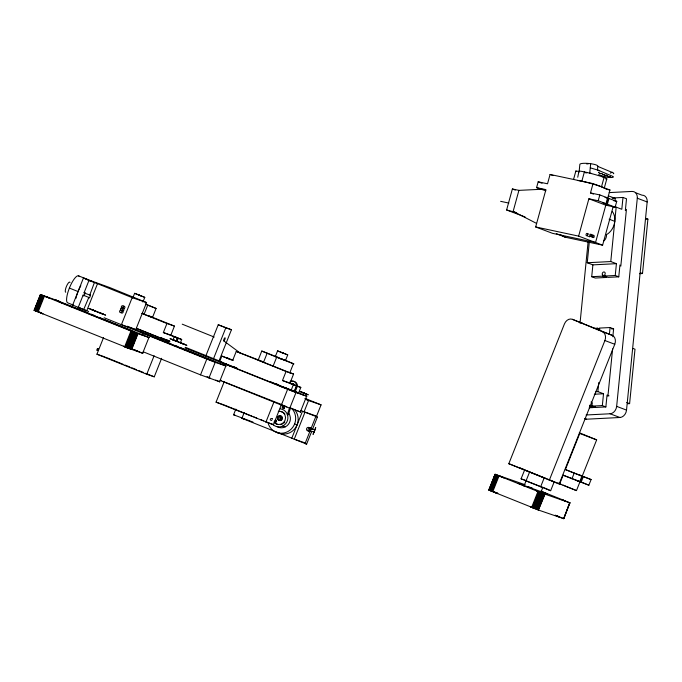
<?xml version="1.0" encoding="UTF-8"?>
<svg xmlns="http://www.w3.org/2000/svg" width="682" height="682" viewBox="0 0 682 682"><rect width="100%" height="100%" fill="white"/><g stroke="black" fill="none" stroke-linecap="round" stroke-linejoin="round"><path stroke-width="1.02" d="M271.155 418.492L270.294 419.14L270.387 420.248M271.342 420.359L271.794 420.487M97.893 348.741C97.492 347.223 96.068 351.767 97.398 350.122M579.103 172.009L579.828 164.652A9.096 1.833 5.7 0 1 590.305 163.646L592.564 164.004A9.096 1.833 5.7 0 1 597.858 165.999L597.782 166.468M589.734 173.168L590.68 163.706M580.041 323.089L588.114 241.735M619.938 265.008L618.77 276.832L615.241 275.502L616.417 263.67L592.888 264.872L587.245 262.749L589.342 241.581M618.77 276.832L607.986 277.386L604.457 276.048L604.627 274.94A1.816 1.424 -69.3 0 0 604.874 272.425A1.816 1.424 -69.3 0 0 602.803 272.536A1.816 1.424 -69.3 0 0 602.547 275.042L606.128 276.423L606.025 277.48L595.241 278.034L591.712 276.704L592.888 264.872M589.708 405.185L589.598 406.242L593.127 407.572L593.178 406.463A1.816 1.424 -69.3 0 1 592.982 406.105M596.903 329.679A1.816 1.424 -69.3 0 1 597.168 329.304L597.338 328.187L593.417 328.383M606.025 277.48L602.496 276.15L602.607 275.093M609.009 395.833L607.04 395.091L605.872 406.924L595.088 407.469L591.558 406.14L591.729 405.023A1.816 1.424 -69.3 0 0 590.996 402.048M595.088 407.469L595.19 406.412M605.872 406.924L602.342 405.585L603.519 393.761L597.875 391.63L598.779 382.508M616.417 263.67L610.774 261.547L616.17 207.14L613.229 207.294M609.401 334.436L610.083 327.539L599.299 328.085L599.197 329.142A1.816 1.424 -69.3 0 1 599.555 330.429M612.197 198.002L622.981 197.448L621.813 209.272L616.17 207.14M612.828 336.755L613.612 328.869L610.083 327.539M625.334 210.602L626.511 198.777L622.981 197.448M607.909 396.225L612.598 348.92M620.808 266.133L626.434 209.374M586.111 414.988L610.066 413.769A7.28 5.703 -69.3 0 0 616.656 406.37L637.295 198.223A7.28 5.703 -69.3 0 0 632.112 191.429L609.197 192.605M585.113 419.029A7.28 5.703 -69.3 0 0 586.605 419.2L619.938 417.495A7.28 5.703 -69.3 0 0 626.528 410.095L647.167 201.957A7.28 5.703 -69.3 0 0 641.984 195.163L636.059 192.921M627.559 403.718L629.605 403.616L635.002 349.218L633.041 348.476M639.435 273.687L642.504 273.525L647.9 219.127L645.939 218.385M272.374 419.14L272.323 418.492L271.828 418.978M132.163 297.642L121.405 324.7L135.795 329.619L146.562 302.569L132.163 297.642L97.509 283.695L86.742 310.745L78.2 307.497L83.136 295.101L88.813 297.446A1.816 0.494 -68.1 0 0 89.478 297.676A1.816 0.494 -68.1 0 0 90.433 295.28A1.816 0.494 -68.1 0 0 89.768 295.059L84.031 292.842L88.967 280.447L92.096 281.513L83.434 278.026L72.667 305.076M97.492 350.122L97.876 350.548M525.089 216.961L506.615 209.979L512.378 188.974L518.917 190.363L542.301 189.246M518.917 190.363L513.154 211.369L536.615 223.44M545.847 190.832L536.572 187.635L538.175 181.804L547.518 183.79L550.076 174.456L593.042 183.603L609.964 189.997L607.526 198.88M605.855 204.967L595.557 242.502L552.591 233.355L535.668 226.961L545.915 189.622L536.572 187.635M573.545 179.451L575.855 171.046M577.748 177.226L578.916 171.412A14.561 1.074 15.3 0 1 594.798 174.507A14.561 1.074 15.3 0 1 605.787 179.042M581.831 181.216L584.397 171.881M613.186 206.612L602.607 245.17L578.634 236.117L588.881 198.777L598.216 200.764L605.974 203.696L607.577 197.857L599.819 194.933L590.476 192.938L593.042 183.603M601.498 186.8L604.064 177.465M598.216 200.764L599.819 194.933M606.767 179.025L604.201 188.36A14.561 1.074 15.3 0 0 593.135 184.106M605.974 203.696L603.076 203.065L606.554 204.054L608.148 198.215L616.741 201.318L615.138 207.157L605.804 205.171L588.881 198.777M615.138 207.157L607.381 204.225L608.983 198.394M614.857 200.525L615.411 198.496L608.361 195.836M97.85 348.996L97.807 349.252M289.637 407.563L287.327 414.588L288.273 414.912L290.575 407.887M310.378 429.362L310.412 427.946M126.161 347.343L127.79 347.956L34.1 310.301L40.391 294.513L58.055 300.83M34.228 310.361L40.502 294.547L132.572 331.691L126.289 347.47L125.386 347.112L131.66 331.333M34.475 310.481L40.758 294.701M34.859 310.642L41.142 294.863M35.353 310.856L41.636 295.076M35.958 311.103L42.241 295.323M36.657 311.393L42.932 295.613M37.425 311.708L43.708 295.928M38.115 311.989L44.398 296.201M71.738 307.002L72.522 305.033L88.669 311.521M83.613 309.679L88.831 297.369M97.509 283.695L94.38 282.621L89.768 295.059M161.634 358.297L154.26 376.822L146.749 374.256L96.929 354.205L103.528 337.633M132.76 298.017L134.627 293.32L140.824 295.792L140.015 295.451M124.644 346.814L130.927 331.034M142.905 302.058L144.772 297.361L138.574 294.897L139.426 295.212M138.847 351.665L142.853 353.344L127.193 347.829L133.476 332.049L129.785 330.472L134.064 332.177L132.436 331.563M128.063 348.178L134.345 332.39L149.179 337.599L99.086 317.343M128.889 348.493L135.172 332.714M129.657 348.792L135.931 333.012M130.339 349.056L136.613 333.276M144.115 314.214L147.704 305.195L156.084 308.452L152.495 317.471L143.246 313.882M130.918 349.278L137.201 333.498M131.396 349.448L137.679 333.668M131.694 349.559L137.977 333.779M142.632 353.302L148.915 337.522M146.749 374.256L154.115 355.731M163.348 332.552L166.937 323.532L174.447 326.098L170.858 335.118L163.348 332.552L177.618 338.084L176.493 340.906M173.058 339.73L174.174 336.908M176.152 340.727C181.31 337.07 168.284 335.075 177.618 338.084M177.124 341.119L178.241 338.298L181.685 339.474L180.568 342.296M205.751 356.132L218.231 324.768L231.445 329.747L219.144 360.659M217.933 381.008L219.817 381.843L200.534 374.87L206.816 359.09L104.124 317.752M213.509 358.732L225.81 327.82L231.445 329.747M208.914 378.126L215.188 362.347L226.1 366.063L179.741 347.317M227.711 358.263L229.442 358.92L221.829 356.089L219.587 361.724L294.505 391.673L296.747 386.038L294.863 385.287M219.553 381.767L225.836 365.987M274.556 421.851L273.388 424.775L216.058 402.158L224.208 381.681M259.262 360.241L236.245 351.435L232.656 360.454L221.829 356.089M252.996 422.09L233.585 414.792L235.861 409.072M290.344 372.926L258.188 360.062L261.777 351.042L275.519 356.371M263.533 362.278L267.122 353.267L261.777 351.042M310.08 431.493A1.816 1.748 -71.1 0 0 310.523 431.365L311.563 431.706L306.627 444.101L241.914 418.296L244.224 412.499M282.672 352.875L287.727 354.904L285.485 360.539L275.34 356.498L277.583 350.863L283.78 353.336L282.97 352.995M273.064 366.251L276.653 357.24L267.122 353.267M265.878 422.209L274.028 401.741M282.476 380.505L286.065 371.485L293.575 374.051L289.986 383.071L282.476 380.505L296.747 386.038M289.816 372.773L293.405 363.753L293.933 363.907L284.164 359.806M275.392 419.848L274.403 421.706L274.718 421.996L276.031 420.027L275.144 422.286L275.392 419.848L281.538 404.307M298.077 410.973L300.583 412.047L281.342 405.099L287.616 389.32L184.907 347.973M291.061 390.496L293.303 384.861M296.031 386.805L294.164 391.502L293.524 391.238M295.127 391.886L297.369 386.251L300.813 387.427L298.571 393.071L293.533 391.289M289.714 408.356L295.997 392.576L306.9 396.293L292.143 390.266M302.834 394.852L303.558 393.045M300.353 411.996L306.636 396.216M291.734 438.347L302.493 411.297L316.576 416.114L321.069 404.844L305.314 398.501M321.069 404.844L308.545 400.564L304.061 411.834L300.643 410.555M294.232 439.208L304.999 412.158L317.394 417.052L312.458 429.447L309.926 428.526A1.816 1.748 -71.1 0 0 307.608 427.512A1.816 1.748 -71.1 0 0 306.653 429.899A1.816 1.748 -71.1 0 0 308.955 430.828L311.563 431.706M534.662 508.465L488.866 490.102L495.149 474.288L524.731 484.595M489.122 490.222L495.021 474.263M489.506 490.384L495.405 474.442M490 490.597L496.274 474.817L495.78 474.604M490.597 490.844L496.88 475.064L496.274 474.817M491.296 491.134L497.579 475.354L496.88 475.064M492.072 491.449L498.354 475.669L497.579 475.354M492.754 491.731L499.036 475.942L498.354 475.669M508.815 463.692L564.44 323.924A7.28 5.703 -69.3 0 1 572.403 319.329L612.18 335.339A7.28 5.703 -69.3 0 1 614.772 344.274L559.146 484.041L508.815 463.692L576.469 490.597L580.058 481.577L588.856 485.192L591.098 479.557L565.378 469.557L579.734 433.479L596.656 439.873L582.3 475.942M554.261 481.671L550.647 490.699L529.079 482.165L521.074 478.807L524.731 469.762M523.912 486.181L529.641 471.918L525.498 470.179M531.636 507.374L537.919 491.594M540.656 486.769L544.245 477.75L545.131 478.125M539.564 492.251L538.652 491.893L532.378 507.672L533.281 508.03L539.564 492.251L570.092 502.924M533.281 508.03L534.185 508.388L540.468 492.609M540.817 492.907L542.727 487.366M534.185 508.388L535.055 508.738L541.337 492.95M535.055 508.738L535.882 509.053L542.164 493.274M535.882 509.053L536.649 509.352L542.923 493.572M536.649 509.352L537.331 509.616L543.605 493.836M549.274 480.316L604.9 340.54A7.28 5.703 -69.3 0 0 602.308 331.614L572.403 319.329M537.331 509.616L537.91 509.838L544.193 494.058M537.91 509.838L538.388 510.017L544.671 494.228M538.388 510.017L544.969 494.339M559.547 484.203L563.136 475.192L580.058 481.577M571.934 478.807L574.176 473.163L581.934 476.096L579.691 481.731L563.136 475.192M563.818 518.695L569.717 502.728L540.826 491.057M538.686 510.119L563.69 518.67L569.717 502.728M588.856 485.192L580.314 481.944L582.556 476.309L579.197 474.97L580.697 475.542M581.098 482.268L583.34 476.633L591.098 479.557M308.852 431.433L309.969 430.129M98.089 348.783L98.532 348.749M314.837 429.882L315.732 427.631L313.055 434.4L314.931 430.078L312.237 428.842M602.658 176.86L606.494 175.001M610.322 173.143L612.24 172.205M521.074 478.807L522.131 479.122M547.961 489.463L547.501 489.352L550.672 490.69M310.608 428.125L309.739 429.183L309.713 430.598M645.854 219.229L647.9 219.127M587.245 262.749L610.774 261.547M591.712 276.704L602.496 276.15M604.457 276.048L615.241 275.502M611.652 328.963L613.612 328.869M595.915 391.732L597.875 391.63M594.312 394.23L603.519 393.761M591.558 406.14L602.342 405.585M589.205 407.768L593.127 407.572M598.438 172.734L599.214 172.555L598.506 172.29M608.148 198.223L606.17 197.797M598.608 170.636L599.683 170.619L590.305 167.857M589.367 173.109L591.626 173.458M605.889 189.127L609.964 189.997M612.3 197.831L615.411 198.496M607.577 197.857L605.011 197.43M613.63 200.661L616.741 201.318M606.554 204.046L607.381 204.225M500.631 201.326L508.84 203.074M506.615 209.979L516.675 212.699M535.668 226.961L578.634 236.117M556.316 233.585L565.25 237.217L602.607 245.17M579.282 171.625L578.123 171.361A6.07 0.443 15.3 0 0 576.222 171.387M144.772 297.361L134.627 293.32M287.727 354.904L277.583 350.863M275.34 356.498L276.065 356.754M258.188 360.062L259.919 360.684M542.974 487.502L526.061 480.767M540.732 492.592L499.036 475.942M34.109 310.293L41.713 312.885M495.149 474.288L488.747 490.043L497.766 493.103M563.69 518.67L569.973 502.847M598.66 174.609L604.661 176.664A4.851 0.98 5.7 0 0 611.404 177.525A4.851 0.98 5.7 0 0 612.504 176.263L597.441 169.937L597.79 166.391L612.862 172.716A4.851 0.98 5.7 0 1 613.34 173.74M83.434 278.026L109.623 287.506L146.562 302.569M84.031 292.842L84.355 292.876A1.816 0.494 -68.1 0 1 84.883 292.493M122.035 308.051A1.211 1.168 -71.1 0 1 122.334 310.114A1.211 1.168 -71.1 0 1 120.441 309.381A1.211 1.168 -71.1 0 1 122.035 308.051L123.289 308.477M83.136 295.101L83.4 295.263A1.816 0.494 -68.1 0 0 83.536 295.877M121.174 310.31A1.211 1.168 -71.1 0 1 121.464 312.373A1.211 1.168 -71.1 0 1 119.58 311.648A1.211 1.168 -71.1 0 1 121.174 310.31L122.419 310.745M78.2 307.497L81.329 308.571M161.105 338.187L169.102 340.991M220.448 362.023L223.023 362.901M227.097 364.299L223.653 363.114L226.722 364.35M229.016 365.543L237.157 368.323M280.234 386.14L287.744 388.706M281.001 386.472L289.142 389.252M282.86 405.031L222.741 381.323M317.394 417.052L315.834 416.514L310.898 428.91L309.926 428.526M96.929 354.205L104.44 356.771M294.607 423.965L297.113 424.826M216.058 402.158L222.63 404.4M282.8 425.969L285.306 426.821M233.585 414.792L235.154 415.329M241.914 418.296L244.42 419.157M276.227 432.26L278.733 433.121M295.8 439.745L305.817 443.164M306.627 444.101L305.067 443.564L309.995 431.169L309.031 430.777M527.68 486.505L532.437 488.176M215.188 362.347L206.816 359.09M295.997 392.576L287.616 389.32M293.405 363.753L276.653 357.24M306.235 399.294L307.608 399.763L304.931 398.586M524.501 485.286L518.149 483.342L547.271 493.93L541.738 491.637M637.295 198.223L647.167 201.957M550.076 174.456L553.059 175.581M590.476 192.938L593.468 194.072M538.175 181.804L542.054 183.27M609.12 219.203L614.763 221.335M512.378 188.974L515.294 190.073M640.543 272.783L642.504 273.525M597.338 328.187L599.981 329.184M597.236 329.244L599.879 330.241M602.308 331.614L612.18 335.339M604.9 340.54L614.772 344.274M626.664 402.508L629.605 403.616M616.656 406.37L626.528 410.095M590.586 405.517L593.229 406.515M610.066 413.769L619.938 417.495M584.636 418.45L586.605 419.2M146.835 304.863L147.704 305.195M519.087 467.588L523.793 469.361M174.14 340.216L172.239 339.534L173.978 340.292M92.897 310.012L90.996 309.321L92.726 310.08M101.49 313.575L103.391 314.257L101.661 313.498M524.816 484.706L524.16 484.467L524.756 484.732M540.852 492.634L536.785 491.049L538.269 491.662M283.337 405.458L284.087 405.747M286.474 406.753L286.849 406.856M555.233 515.268L556.035 515.575M534.415 508.397L530.443 506.794L531.986 507.442M523.964 479.796L526.513 480.776M175.445 340.719L169.989 338.63L175.24 340.812M100.186 313.072L105.642 315.152L100.39 312.978M302.808 392.713L306.013 393.906L304.283 393.147M226.68 364.367L224.779 363.6L226.765 364.427M292.757 390.974L291.393 390.368M39.837 312.544L38.738 312.134L39.769 312.578M134.865 350.156L135.837 350.531M550.706 480.35L551.994 480.853M282.382 352.756L281.555 352.458L282.339 352.782M280.677 358.647L281.538 358.971L280.72 358.63M174.353 340.25L176.953 341.307M179.929 342.688L186.894 345.365L180.159 342.586M93.11 310.046L97.356 311.717M95.702 311.103L88.737 308.426L95.471 311.205M98.677 312.475L101.277 313.532M301.299 392.124L308.264 394.801L303.013 392.627M227.294 364.631L228.837 365.211L227.37 364.597M290.37 389.968L291.836 390.615M172.81 344.845L213.168 361.179L140.142 331.836L171.83 344.444M93.093 315.229L58.891 301.623L62.863 303.294M221.505 380.607L220.482 380.206M286.048 406.583L285.033 406.182M125.13 346.874L123.502 346.251L127.193 347.829M558.106 516.462L557.024 516.035M581.064 475.738L581.934 476.096M540.442 476.258L543.017 477.272M133.476 332.049L134.345 332.39M277.165 357.018L278.921 357.709M227.779 358.229L225.895 357.479L233.278 360.241M294.931 385.262L293.2 384.605L297.369 386.251M176.408 341.06L180.79 342.799M299.645 391.511L301.836 392.372M97.032 311.862L99.222 312.731M226.842 364.393L224.028 363.31M292.817 390.948L290.958 390.24L293.055 391.101M40.366 312.748L40.92 312.97M40.835 313.004L43.017 313.839L40.281 312.782M536.939 474.868L539.59 475.925M280.677 358.408L282.425 359.107M280.507 358.476L281.819 359.005M176.092 341.196L184.643 344.47L181.642 343.191M299.935 391.383L302.16 392.235M97.313 311.734L99.538 312.595M97.074 311.845L92.82 310.165M291.308 390.402L290.302 390.002M292.177 390.752L293.124 391.067M142.674 334.973C148.974 337.556 136.289 332.415 142.589 335.007M95.582 316.218L99.589 317.829M47.194 297.19C53.494 299.773 40.818 294.633 47.118 297.224M220.567 380.172L221.087 380.377M285.11 406.148L286.116 406.557M557.109 516.001L558.174 516.427M218.231 324.768L225.81 327.82M78.524 275.826L87.185 279.313A14.561 3.964 -68.1 0 1 87.978 280.106M88.967 280.447L94.38 282.621M182.222 324.172L214.199 337.044M142.47 313.226L144.405 314.01M149.247 315.962L174.447 326.098M261.197 361.025L263.133 361.801M289.859 372.56L293.575 374.051M141.737 313.388L166.937 323.532M236.245 351.435L286.065 371.485M536.052 474.519L529.641 471.918M69.385 288.068L78.046 291.555M170.858 335.118L181.685 339.474M289.986 383.071L300.813 387.427M177.277 337.914L178.241 338.298M166.715 339.781L169.673 340.974M185.478 347.334L222.017 362.04M232.886 366.413L235.844 367.607M275.349 383.514L278.316 384.699M161.182 337.743L166.084 339.721M270.507 381.75L274.428 383.327M276.389 384.119L281.291 386.089M283.252 386.882L288.154 388.859M228.078 364.691L236.944 368.254M288.725 389.107L298.571 393.071M136.374 328.247L169.963 341.75M136.519 328.494L169.11 341.614M127.406 326.252L170.85 343.737M174.805 345.331L177.763 346.524M73.537 305.204L67.757 302.876A14.561 3.964 -68.1 0 1 70.118 286.312A14.561 3.964 -68.1 0 1 79.317 276.619M305.596 399.371L308.545 400.564M88.276 312.995L55.719 300.012L60.007 301.717L58.456 301.069M91.226 314.18L95.156 315.766M290.796 408.041L295.732 410.027M556.887 515.831L563.434 518.516M220.107 380.454L281.342 405.099M207.03 376.609L209.996 377.802M143.263 351.818L200.534 374.87M133.101 349.346L138.011 351.324M312.458 429.447L311.495 429.063A1.816 1.748 -71.1 0 0 311.239 428.569M309.611 430.402L313.942 432.141M105.42 357.163L122.999 364.239M124.951 365.032L129.836 366.993M131.797 367.777L136.673 369.746M138.634 370.531L143.518 372.5M145.471 373.284L154.26 376.822M223.568 404.724L251.897 416.131M253.849 416.915L256.782 418.092M260.686 419.669L263.619 420.845M265.571 421.629L273.388 424.775M174.072 340.378L176.723 341.409M301.529 392.022L304.181 393.054M98.916 312.382L101.558 313.413M136.946 350.974L138.224 351.494L134.806 350.181M296.568 410.359L297.352 410.683M215.768 380.13L217.277 380.744M579.316 432.755L596.656 439.873M582.556 476.309L583.34 476.633M565.378 469.557L574.176 473.163M579.691 481.731L576.955 480.614L580.314 481.944M145.368 303.95L156.084 308.452M558.14 483.069L561.039 484.254M562.965 485.047L576.469 490.597M149.776 316.303L150.927 316.78M100.356 318.136L131.916 330.975L87.509 313.243M555.958 515.609L555.191 515.285M284.019 405.781L283.294 405.475M542.983 487.332L547.126 489.071M284.07 359.917L285.485 360.539M151.796 317.147L152.495 317.471M560.553 234.796L565.25 237.217M223.884 340.94L240.917 353.583M577.364 180.457A14.561 1.074 15.3 0 1 592.24 183.842M590.118 236.415A1.211 0.75 -78 0 1 588.933 236.262M587.108 235.588A1.211 0.75 -78 0 1 586.06 234.642A1.211 0.75 -78 0 1 587.304 233.517M587.543 233.935A1.211 0.75 -78 0 1 587.594 234.216M587.782 234.284A1.211 0.75 -78 0 1 588.864 234.19M588.131 236.279A1.211 0.75 -78 0 1 587.526 235.733M580.058 322.739A7.28 5.703 -69.3 0 1 582.275 323.055M603.536 241.121A6.07 4.757 -69.3 0 0 606.494 235.878L606.477 234.548L607.662 233.926A14.561 11.406 -69.3 0 0 612.308 211.471M585.446 172.776A9.096 1.833 5.7 0 1 586.997 172.87M586.494 163.842A6.675 1.347 5.7 0 1 588.182 163.919M280.259 408.868A9.096 8.755 -71.1 0 1 287.233 414.213L287.83 416.489A9.096 8.755 -71.1 0 1 284.462 424.937L282.476 426.173A9.096 8.755 -71.1 0 1 272.63 424.161M291.257 384.196A1.211 1.168 -71.1 0 1 292.791 383.506A1.211 1.168 -71.1 0 1 293.422 385.066M288.588 413.053A9.096 8.755 -71.1 0 1 289.739 415.074L290.327 417.341A9.096 8.755 -71.1 0 1 286.969 425.798L284.982 427.026A9.096 8.755 -71.1 0 1 276.892 426.497M290.097 381.332A4.851 4.672 -71.1 0 1 296.542 386.276M291.035 381.656A4.851 4.672 -71.1 0 1 297.48 386.592M292.348 384.239A1.211 1.168 -71.1 0 1 293.729 383.821M284.155 408.697A1.211 1.168 -71.1 0 1 283.175 407.214A1.211 1.168 -71.1 0 1 284.761 406.37M278.265 411.314A6.675 6.419 -71.1 0 1 285.067 420.283A6.675 6.419 -71.1 0 1 273.993 422.056M278.895 411.527A6.675 6.419 -71.1 0 1 284.854 413.923M284.854 422.013A6.675 6.419 -71.1 0 1 283.661 423.275M282.203 424.178A6.675 6.419 -71.1 0 1 280.575 424.664M277.267 424.298A6.675 6.419 -71.1 0 1 274.624 422.269M276.125 423.573A6.675 6.419 -71.1 0 1 274.931 422.371M280.353 420.589A2.43 2.336 -71.1 0 1 277.881 417.333A2.43 2.336 -71.1 0 1 281.913 416.685M282.212 417.222A2.43 2.336 -71.1 0 1 282.212 419.072M281.913 419.626A2.43 2.336 -71.1 0 1 280.95 420.41M85.028 292.8A1.816 0.494 -68.1 0 1 83.86 295.732M75.864 298.486A14.561 3.964 -68.1 0 1 80.817 285.698M65.711 292.246A5.456 1.483 -68.1 0 1 66.597 286.031A5.456 1.483 -68.1 0 1 70.041 282.399M123.024 306.423A1.211 1.168 -71.1 0 1 124.61 306.499A1.211 1.168 -71.1 0 1 124.627 308.136A1.211 1.168 -71.1 0 1 123.05 308.341M122.837 308.128A1.211 1.168 -71.1 0 1 122.675 307.855M122.99 308.409A1.211 1.168 -71.1 0 1 123.945 310.029A1.211 1.168 -71.1 0 1 122.155 310.591A1.211 1.168 -71.1 0 1 123.161 311.879A1.211 1.168 -71.1 0 1 122.061 313.081A1.211 1.168 -71.1 0 1 120.833 312.075M121.933 310.378A1.211 1.168 -71.1 0 1 121.78 310.114M122.129 308.682A1.211 1.168 -71.1 0 1 122.393 308.511M292.774 409.643A14.561 14.007 -71.1 0 1 287.838 431.587A14.561 14.007 -71.1 0 1 268.026 422.823M309.176 431.391A1.816 1.748 -71.1 0 1 308.221 429.046A1.816 1.748 -71.1 0 1 310.523 428.015M295.28 410.496A14.561 14.007 -71.1 0 1 294.692 428.893A14.561 14.007 -71.1 0 1 277.088 432.32M280.899 419.711A1.211 1.168 -71.1 0 1 281.461 417.546M275.673 422.098C277.062 422.721 276.645 418.092 275.673 422.098M599.64 173.381L602.036 173.62L599.64 173.381M602.462 174.447L604.849 174.686L602.547 174.396M605.284 175.513L607.671 175.751L605.284 175.513M608.097 176.578L610.492 176.817L608.191 176.519M499.744 476.121L503.947 477.801L499.744 476.121M561.295 499.412L565.489 501.091L561.295 499.412M493.47 491.901L497.664 493.58L493.47 491.901M559.206 516.871L558.549 516.632L559.206 516.871M224.438 340.327A1.696 0.46 -68.1 0 0 225.043 337.795A1.696 0.46 -68.1 0 0 223.713 339.986A1.696 0.46 -68.1 0 0 224.438 340.327M593.852 237.208A1.211 0.75 -78 0 0 593.698 235.239A1.211 0.75 -78 0 0 592.624 236.782A1.211 0.75 -78 0 0 593.852 237.208M591.021 236.177A1.211 0.75 -78 0 0 590.868 234.207A1.211 0.75 -78 0 0 589.794 235.75A1.211 0.75 -78 0 0 591.021 236.177M592.436 236.68A1.211 0.75 -78 0 0 592.291 234.702A1.211 0.75 -78 0 0 591.209 236.245A1.211 0.75 -78 0 0 592.436 236.68M284.087 408.117A1.211 1.168 -71.1 0 0 283.823 406.046A1.211 1.168 -71.1 0 0 282.212 407.359A1.211 1.168 -71.1 0 0 284.087 408.117M281.163 419.976A2.43 2.336 -71.1 0 0 280.634 415.841A2.43 2.336 -71.1 0 0 277.412 418.467A2.43 2.336 -71.1 0 0 281.163 419.976M123.229 307.855A1.211 1.168 -71.1 0 0 122.93 305.792A1.211 1.168 -71.1 0 0 121.345 307.13A1.211 1.168 -71.1 0 0 123.229 307.855M280.762 419.14A1.211 1.168 -71.1 0 0 280.498 417.077A1.211 1.168 -71.1 0 0 278.887 418.39A1.211 1.168 -71.1 0 0 280.762 419.14"/></g></svg>
